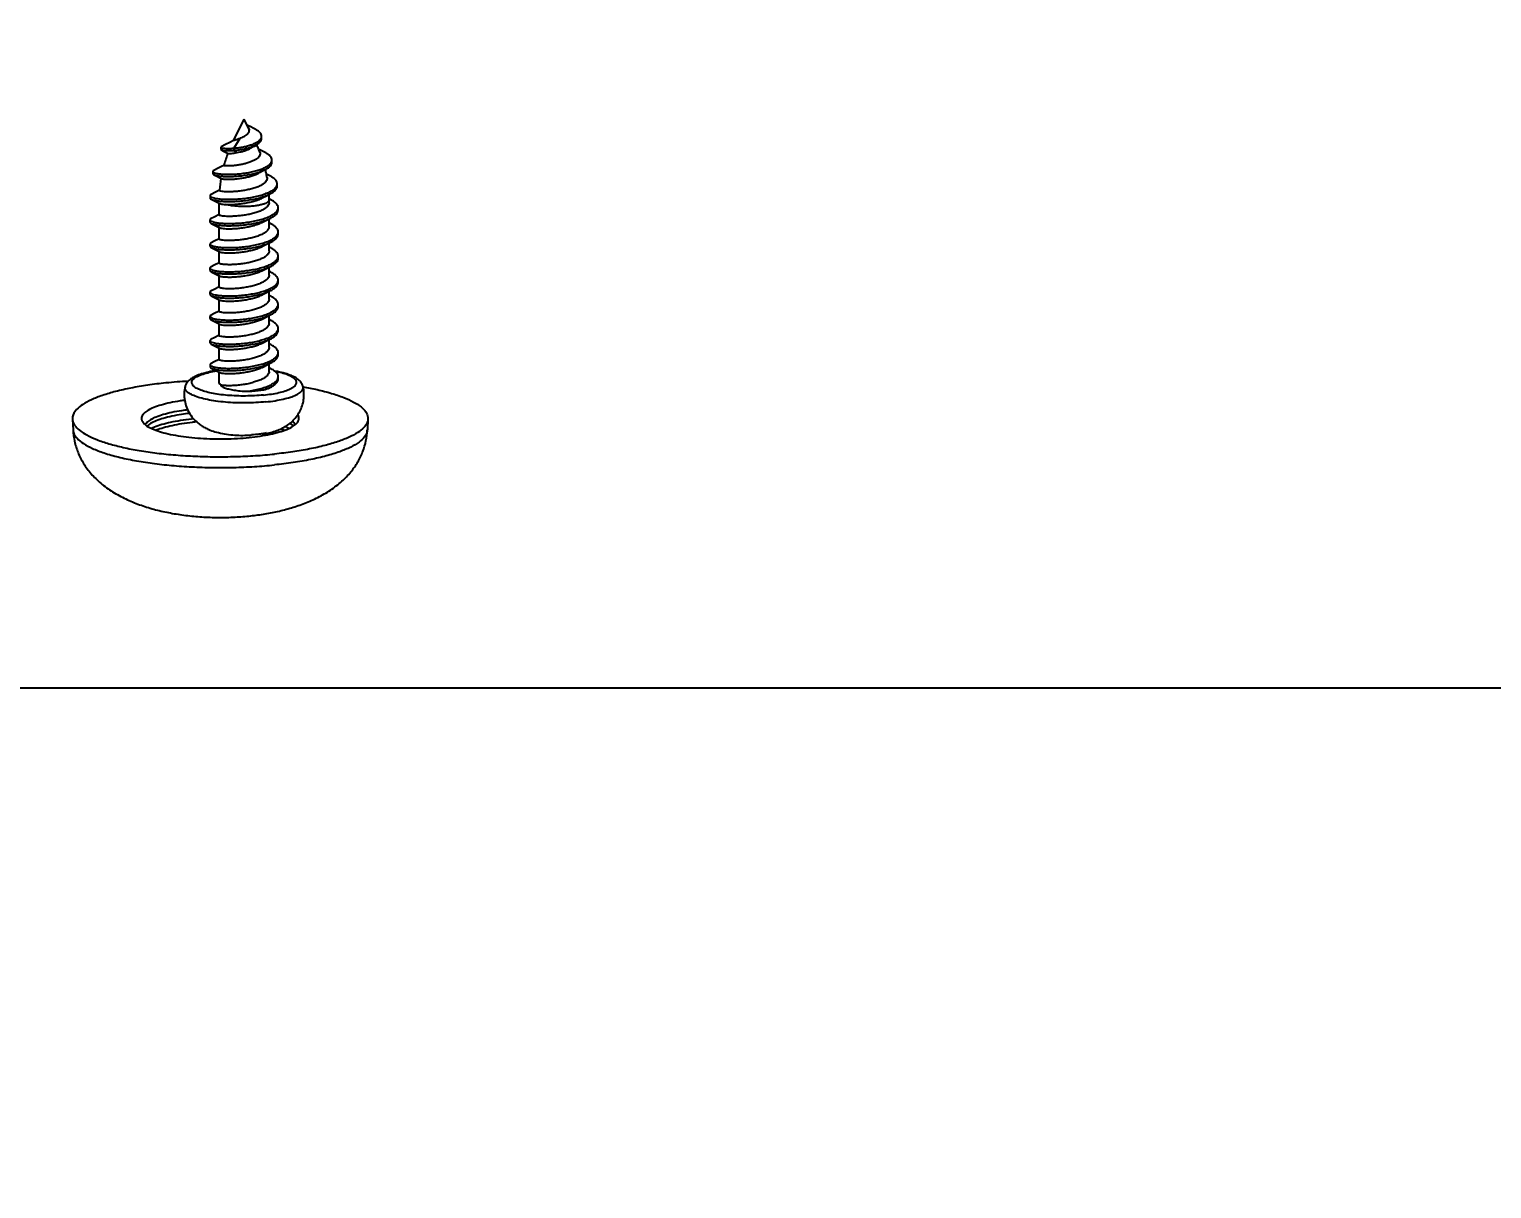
# Model space of a CAD drawing. Header units: millimetres. Extents: x -5407 to -45, y -6458 to 594.
# Drawn here: x -2045.6 to -1994.2, y -2074.1 to -2033.3 of the extents above; entities that cross this region are included whole.
import ezdxf

# ---------------------------------------------------------------- set-up
doc = ezdxf.new("R2010")
doc.units = ezdxf.units.MM
doc.layers.get('0').update_dxf_attribs({"linetype": 'CONTINUOUS'})
doc.layers.get('Defpoints').update_dxf_attribs({"linetype": 'CONTINUOUS'})
doc.layers.add('dim', color=3, linetype='CONTINUOUS', lineweight=9)
doc.styles.add('LongTou', font='romand.shx', dxfattribs={"width": 0.8, "bigfont": 'whgdtxt.shx'})
doc.dimstyles.new('YanXiu', dxfattribs={"dimtxt": 2.5, "dimasz": 2.2, "dimexe": 1, "dimexo": 0, "dimgap": 0.66, "dimtad": 0, "dimzin": 0, "dimdsep": 46, "dimtxsty": 'LongTou', "dimblk": 'CLOSEDBLANK', "dimcen": 0, "dimclrd": 256, "dimclre": 131, "dimclrt": 42, "dimadec": 0, "dimazin": 0, "dimtfac": 1, "dimtdec": 4, "dimtofl": 0, "dimtmove": 0, "dimatfit": 3, "dimldrblk": 'CLOSEDBLANK', "dimfxl": 0, "dimtolj": 1, "dimtzin": 0, "dimlwd": 0, "dimlwe": 0, "dimarcsym": 0})

# ---------------------------------------------------------------- blocks, each defined once
blk = doc.blocks.new('*U8')
at = {"color": 7}
for p, q in [((-37.984, -86.648), (-37.53, -85.716)), ((-37.323, -86.141), (-37.53, -85.716)), ((-37.716, -86.563), (-37.979, -86.995)), ((-36.986, -86.84), (-36.985, -86.839)), ((-36.757, -86.566), (-36.757, -86.47)), ((-38.537, -86.938), (-38.554, -86.956)), ((-38.554, -86.956), (-38.554, -87.052)), ((-38.554, -87.052), (-38.54, -87.068)), ((-37.979, -86.995), (-37.979, -87.091)), ((-37.979, -87.091), (-37.835, -87.191)), ((-38.899, -88.02), (-38.899, -88.117)), ((-38.42, -87.751), (-38.421, -87.754)), ((-36.889, -88.09), (-36.847, -88.067)), ((-36.594, -87.935), (-36.592, -87.933)), ((-36.591, -87.936), (-36.592, -87.934)), ((-36.392, -88.213), (-36.55, -88.133)), ((-36.304, -87.612), (-36.304, -87.515)), ((-38.857, -88.162), (-38.729, -88.228)), ((-38.729, -88.228), (-38.534, -88.33)), ((-38.548, -88.322), (-38.549, -88.327)), ((-36.07, -88.66), (-36.07, -88.564)), ((-39.028, -89.087), (-39.028, -89.184)), ((-38.973, -89.242), (-38.71, -89.376)), ((-38.71, -89.376), (-38.61, -89.427)), ((-38.63, -89.927), (-38.63, -89.417)), ((-38.613, -88.845), (-38.614, -88.855)), ((-36.356, -89.263), (-36.432, -89.225)), ((-36.43, -89.395), (-36.43, -89.279)), ((-36.03, -89.715), (-36.03, -89.618)), ((-39.03, -90.15), (-39.029, -90.247)), ((-38.974, -90.305), (-38.712, -90.439)), ((-38.712, -90.439), (-38.609, -90.492)), ((-38.629, -90.99), (-38.629, -90.481)), ((-36.429, -90.458), (-36.43, -90.108)), ((-36.356, -90.326), (-36.429, -90.288)), ((-36.029, -90.778), (-36.029, -90.681)), ((-39.029, -91.213), (-39.029, -91.309)), ((-36.429, -91.52), (-36.429, -91.171)), ((-36.355, -91.388), (-36.429, -91.351)), ((-38.974, -91.368), (-38.711, -91.501)), ((-38.711, -91.501), (-38.608, -91.554)), ((-38.629, -92.052), (-38.629, -91.544)), ((-36.029, -91.84), (-36.029, -91.743)), ((-39.029, -92.275), (-39.029, -92.372)), ((-38.974, -92.43), (-38.711, -92.564)), ((-38.711, -92.564), (-38.608, -92.617)), ((-38.629, -93.114), (-38.629, -92.606)), ((-36.429, -92.583), (-36.429, -92.233)), ((-36.355, -92.451), (-36.429, -92.413)), ((-36.029, -92.902), (-36.029, -92.806)), ((-39.029, -93.338), (-39.029, -93.434)), ((-38.973, -93.493), (-38.711, -93.626)), ((-38.711, -93.626), (-38.608, -93.679)), ((-38.629, -94.177), (-38.629, -93.669)), ((-36.429, -93.645), (-36.429, -93.296)), ((-36.355, -93.513), (-36.429, -93.475)), ((-36.029, -93.965), (-36.029, -93.868)), ((-39.029, -94.4), (-39.029, -94.497)), ((-38.973, -94.555), (-38.711, -94.689)), ((-36.429, -94.708), (-36.429, -94.358)), ((-36.355, -94.575), (-36.429, -94.538)), ((-38.711, -94.689), (-38.608, -94.742)), ((-38.629, -95.239), (-38.629, -94.731)), ((-36.029, -95.027), (-36.029, -94.931)), ((-39.029, -95.463), (-39.029, -95.559)), ((-38.973, -95.618), (-38.711, -95.751)), ((-38.711, -95.751), (-38.608, -95.804)), ((-38.629, -96.302), (-38.629, -95.794)), ((-36.429, -95.77), (-36.429, -95.42)), ((-36.355, -95.638), (-36.429, -95.6)), ((-36.428, -96.833), (-36.428, -96.483)), ((-36.029, -96.09), (-36.029, -95.993)), ((-39.028, -96.525), (-39.028, -96.622)), ((-38.973, -96.68), (-38.71, -96.814)), ((-38.71, -96.814), (-38.608, -96.867)), ((-38.628, -97.306), (-38.628, -96.856)), ((-36.355, -96.7), (-36.428, -96.663)), ((-36.028, -97.152), (-36.028, -97.056)), ((-34.934, -97.499), (-34.932, -97.499)), ((-45.078, -98.918), (-45.051, -99.4)), ((-32.079, -98.916), (-32.105, -99.398)), ((-39.074, -99.379), (-39.057, -99.387)), ((-39.057, -99.387), (-39.041, -99.393)), ((-36.63, -99.562), (-36.662, -99.565))]:
    blk.add_line(p, q, dxfattribs=at)
for points in [[(-37.019, -86.176), (-37.124, -86.12), (-37.233, -86.061), (-37.328, -86.006), (-37.408, -85.954), (-37.418, -85.947)], [(-38, -86.655), (-38.151, -86.738), (-38.345, -86.839), (-38.537, -86.938)], [(-37.23, -86.983), (-37.165, -86.942), (-37.07, -86.887), (-36.986, -86.84)], [(-38.54, -87.068), (-38.407, -87.14), (-38.264, -87.22), (-38.246, -87.23)], [(-36.604, -87.187), (-36.783, -87.096), (-36.896, -87.038)], [(-38.42, -87.751), (-38.49, -87.787), (-38.673, -87.881), (-38.854, -87.974)], [(-36.847, -88.067), (-36.717, -87.999), (-36.594, -87.935)], [(-38.613, -88.845), (-38.793, -88.937), (-38.973, -89.029)], [(-36.728, -89.183), (-36.514, -89.073), (-36.439, -89.035)], [(-38.63, -89.916), (-38.843, -90.025), (-38.974, -90.092)], [(-36.712, -90.253), (-36.48, -90.134), (-36.43, -90.108)], [(-38.629, -90.978), (-38.843, -91.087), (-38.974, -91.154)], [(-36.712, -91.315), (-36.48, -91.196), (-36.429, -91.171)], [(-38.629, -92.041), (-38.842, -92.15), (-38.974, -92.217)], [(-36.712, -92.378), (-36.48, -92.259), (-36.429, -92.233)], [(-38.629, -93.103), (-38.845, -93.214), (-38.973, -93.279)], [(-36.712, -93.44), (-36.479, -93.321), (-36.429, -93.296)], [(-38.629, -94.165), (-38.844, -94.276), (-38.973, -94.342)], [(-36.711, -94.503), (-36.479, -94.384), (-36.429, -94.358)], [(-38.629, -95.228), (-38.844, -95.339), (-38.973, -95.404)], [(-36.711, -95.565), (-36.479, -95.446), (-36.429, -95.42)], [(-38.629, -96.29), (-38.844, -96.401), (-38.973, -96.466)], [(-36.711, -96.628), (-36.479, -96.509), (-36.428, -96.483)]]:
    blk.add_lwpolyline(points, dxfattribs=at)
for centre, radius, start, end in [((-37.517, -86.246), 0.22, 12.18621, 12.87102), ((-37.512, -86.245), 0.214, 5.69124, 12.21232), ((-37.494, -86.199), 0.196, 349.62571, 0.02955), ((-37.491, -86.199), 0.193, 347.4362, 349.56939), ((-37.476, -85.959), 1.008, 299.20128, 299.37137), ((-42.007, -89.251), 5.573, 23.41404, 25.65251), ((-33.013, -89.266), 5.615, 158.74269, 164.35104), ((-42.025, -89.259), 5.592, 21.99147, 23.41469), ((-42.077, -89.276), 5.647, 11.6791, 13.72498), ((-42.086, -89.278), 5.656, 10.0747, 11.67931), ((-32.967, -89.277), 5.663, 170.33901, 175.61951), ((-42.1, -89.28), 5.671, 0.5583, 2.47794), ((-42.092, -89.28), 5.662, 0.00932, 0.55801), ((-36.306, -89.598), 0.279, 332.71193, 336.24582), ((-36.298, -93.851), 0.271, 334.17334, 336.33268), ((-36.313, -95.968), 0.289, 330.88963, 336.15778), ((-38.697, -119.675), 22.462, 93.29416, 95.80484), ((-38.715, -109.869), 11.016, 95.40199, 95.85511), ((-38.696, -109.862), 10.862, 94.81735, 95.85157), ((-37.494, -93.337), 6.265, 272.71171, 275.81152), ((-37.425, -94.054), 5.545, 275.85009, 276.82474), ((-37.351, -94.659), 4.935, 276.80614, 279.37699), ((-36.67, -98.784), 0.781, 262.87449, 270.59393), ((-37.324, -95.622), 4, 280.00241, 281.26088), ((-32.545, -99.379), 0.439, 349.14652, 357.54881)]:
    blk.add_arc(centre, radius, start, end, dxfattribs=at)
for points, start_tangent, end_tangent in [([(-37.317, -86.111), (-37.348, -86.053), (-37.389, -85.999), (-37.396, -85.992)], (-0.390864, 0.920448), (-0.652385, 0.757888)), ([(-37.323, -86.141), (-37.303, -86.197)], (0.437516, -0.89921), (0.222753, -0.974875)), ([(-37.298, -86.199), (-37.3, -86.171), (-37.317, -86.111)], (0.00022, 1), (-0.390864, 0.920448)), ([(-36.757, -86.47), (-36.762, -86.43), (-36.795, -86.355), (-36.859, -86.283), (-36.948, -86.217), (-37.019, -86.176)], (-0.000618, 1), (-0.885915, 0.463847)), ([(-38, -86.655), (-37.995, -86.653), (-37.984, -86.648)], (0.89096, 0.454082), (0.93344, 0.358732)), ([(-37.984, -86.648), (-37.965, -86.641), (-37.919, -86.627), (-37.859, -86.61), (-37.79, -86.589), (-37.716, -86.563)], (0.93344, 0.358732), (0.93853, 0.345197)), ([(-37.979, -86.995), (-37.795, -86.975), (-37.607, -86.945), (-37.422, -86.904), (-37.248, -86.854), (-37.094, -86.796), (-36.963, -86.73), (-36.863, -86.659), (-36.795, -86.584)], (0.996588, 0.082542), (0.554888, 0.831925)), ([(-37.979, -87.091), (-37.795, -87.071), (-37.607, -87.041), (-37.422, -87.001), (-37.248, -86.951), (-37.094, -86.892), (-36.986, -86.84)], (0.996588, 0.082542), (0.873665, 0.486528)), ([(-37.716, -86.563), (-37.615, -86.522), (-37.519, -86.474), (-37.435, -86.419), (-37.369, -86.36), (-37.324, -86.298), (-37.302, -86.241)], (0.93853, 0.345197), (0.217437, 0.976074)), ([(-37.017, -86.872), (-36.997, -86.85)], (0.77112, 0.63669), (0.48808, 0.872799)), ([(-36.982, -86.837), (-36.963, -86.827), (-36.863, -86.756), (-36.795, -86.681), (-36.761, -86.604), (-36.757, -86.566)], (0.871458, 0.49047), (-0.000618, 1)), ([(-36.795, -86.584), (-36.779, -86.557)], (0.554888, 0.831925), (0.452581, 0.891723)), ([(-36.779, -86.557), (-36.761, -86.507), (-36.757, -86.47)], (0.452581, 0.891723), (-0.000618, 1)), ([(-38.554, -86.956), (-38.536, -86.974), (-38.481, -86.989), (-38.393, -87), (-38.277, -87.006), (-38.137, -87.004), (-37.979, -86.995)], (0.022403, -0.999749), (0.996588, 0.082542)), ([(-38.54, -87.068), (-38.536, -87.07), (-38.481, -87.086), (-38.393, -87.097), (-38.277, -87.102), (-38.137, -87.101), (-37.979, -87.091)], (0.857152, -0.515063), (0.996588, 0.082542)), ([(-38.246, -87.231), (-38.225, -87.232), (-38.17, -87.232), (-38.082, -87.225), (-37.967, -87.212), (-37.835, -87.191)], (0.874021, -0.485889), (0.983018, 0.183509)), ([(-37.835, -87.191), (-37.705, -87.163), (-37.57, -87.127), (-37.439, -87.083), (-37.321, -87.033)], (0.983018, 0.183509), (0.898897, 0.43816)), ([(-37.321, -87.033), (-37.26, -87), (-37.23, -86.983)], (0.898897, 0.43816), (0.846789, 0.531929)), ([(-36.84, -87.165), (-36.837, -87.172), (-36.825, -87.25), (-36.847, -87.327), (-36.902, -87.402), (-36.989, -87.475), (-37.105, -87.542), (-37.243, -87.602)], (0.372138, -0.928177), (-0.935078, -0.354441)), ([(-37.126, -86.922), (-37.073, -86.903), (-37.017, -86.872)], (0.95868, 0.284488), (0.77112, 0.63669)), ([(-36.304, -87.515), (-36.307, -87.484), (-36.344, -87.392), (-36.423, -87.304), (-36.542, -87.222), (-36.604, -87.187)], (0.004755, 0.999989), (-0.891842, 0.452346)), ([(-38.854, -87.974), (-38.859, -87.976), (-38.897, -88.011), (-38.897, -88.02)], (-0.900022, -0.435843), (0.132053, -0.991243)), ([(-38.897, -88.02), (-38.886, -88.046), (-38.825, -88.079), (-38.719, -88.107), (-38.57, -88.129), (-38.385, -88.142), (-38.172, -88.145), (-37.938, -88.137), (-37.692, -88.117), (-37.444, -88.084), (-37.202, -88.039), (-36.975, -87.983), (-36.772, -87.916), (-36.614, -87.848)], (0.132053, -0.991243), (0.89535, 0.445363)), ([(-38.897, -88.117), (-38.886, -88.142), (-38.858, -88.164)], (0.132053, -0.991243), (0.903027, -0.429584)), ([(-38.858, -88.164), (-38.825, -88.175), (-38.719, -88.204), (-38.57, -88.226), (-38.385, -88.239), (-38.172, -88.242), (-37.938, -88.234), (-37.692, -88.213), (-37.444, -88.181), (-37.202, -88.136), (-36.975, -88.08), (-36.772, -88.013), (-36.599, -87.937), (-36.594, -87.935)], (0.903027, -0.429584), (0.888009, 0.459826)), ([(-37.243, -87.602), (-37.402, -87.655), (-37.575, -87.699), (-37.75, -87.733), (-37.916, -87.757), (-38.068, -87.771), (-38.203, -87.777), (-38.308, -87.776), (-38.38, -87.77), (-38.417, -87.76), (-38.417, -87.755)], (-0.935078, -0.354441), (0.141358, 0.989959)), ([(-37.181, -88.209), (-37.013, -88.148), (-36.889, -88.09)], (0.953669, 0.300856), (0.880646, 0.473774)), ([(-36.614, -87.848), (-36.599, -87.84), (-36.462, -87.757), (-36.366, -87.668), (-36.323, -87.601)], (0.89535, 0.445363), (0.407861, 0.913044)), ([(-36.592, -87.933), (-36.462, -87.854), (-36.366, -87.765), (-36.314, -87.673), (-36.304, -87.612)], (0.887141, 0.461499), (0.004755, 0.999989)), ([(-36.323, -87.601), (-36.314, -87.577), (-36.304, -87.515)], (0.407861, 0.913044), (0.004755, 0.999989)), ([(-37.144, -88.769), (-37.344, -88.82), (-37.557, -88.861), (-37.771, -88.891), (-37.973, -88.909), (-38.158, -88.916), (-38.319, -88.915), (-38.451, -88.906), (-38.546, -88.891), (-38.6, -88.872), (-38.613, -88.854)], (-0.96039, -0.278659), (-0.215802, 0.976437)), ([(-38.536, -88.332), (-38.505, -88.34), (-38.424, -88.354), (-38.303, -88.362), (-38.149, -88.363), (-37.972, -88.354), (-37.778, -88.334), (-37.573, -88.303), (-37.372, -88.262), (-37.181, -88.209)], (0.873465, -0.486887), (0.953669, 0.300856)), ([(-36.517, -88.288), (-36.521, -88.373), (-36.568, -88.464), (-36.658, -88.55), (-36.788, -88.632), (-36.954, -88.706), (-37.144, -88.769)], (0.16733, -0.985901), (-0.96039, -0.278659)), ([(-36.442, -88.939), (-36.283, -88.852), (-36.161, -88.754), (-36.09, -88.652)], (0.907833, 0.419332), (0.394089, 0.919072)), ([(-36.07, -88.564), (-36.071, -88.548), (-36.105, -88.445), (-36.191, -88.345), (-36.325, -88.25), (-36.392, -88.213)], (0.006382, 0.99998), (-0.892368, 0.451309)), ([(-36.39, -89.01), (-36.282, -88.948), (-36.161, -88.851), (-36.09, -88.749), (-36.07, -88.66)], (0.891446, 0.453127), (0.006382, 0.99998)), ([(-36.09, -88.652), (-36.07, -88.564)], (0.394089, 0.919072), (0.006382, 0.99998)), ([(-38.973, -89.029), (-39.023, -89.069), (-39.025, -89.087)], (-0.911933, -0.410338), (0.045083, -0.998983)), ([(-39.025, -89.087), (-39.019, -89.111), (-38.961, -89.151), (-38.851, -89.187), (-38.693, -89.216), (-38.494, -89.236), (-38.259, -89.245), (-37.999, -89.242), (-37.723, -89.226), (-37.44, -89.195), (-37.162, -89.151), (-36.898, -89.093), (-36.658, -89.023), (-36.45, -88.942), (-36.442, -88.939)], (0.045083, -0.998983), (0.907833, 0.419332)), ([(-39.025, -89.184), (-39.019, -89.207), (-38.973, -89.243)], (0.045083, -0.998983), (0.922188, -0.386742)), ([(-38.973, -89.243), (-38.961, -89.247), (-38.851, -89.283), (-38.693, -89.312), (-38.494, -89.332), (-38.259, -89.342), (-37.999, -89.339), (-37.723, -89.322), (-37.44, -89.292), (-37.162, -89.248), (-36.898, -89.19), (-36.658, -89.12), (-36.45, -89.039), (-36.39, -89.01)], (0.922188, -0.386742), (0.891446, 0.453127)), ([(-36.43, -89.395), (-36.437, -89.447), (-36.484, -89.537), (-36.573, -89.623), (-36.7, -89.704), (-36.861, -89.777), (-37.049, -89.841), (-37.257, -89.895), (-37.475, -89.937), (-37.695, -89.968), (-37.909, -89.988), (-38.108, -89.997), (-38.283, -89.997), (-38.428, -89.987), (-38.537, -89.972), (-38.605, -89.951), (-38.629, -89.928), (-38.629, -89.927)], (-0.002117, -0.999998), (0.121629, 0.992576)), ([(-38.61, -89.428), (-38.606, -89.429), (-38.549, -89.447), (-38.461, -89.461), (-38.344, -89.471)], (0.903324, -0.428959), (0.998739, -0.050205)), ([(-38.344, -89.471), (-38.175, -89.474), (-37.979, -89.467), (-37.764, -89.45), (-37.539, -89.42), (-37.313, -89.378), (-37.098, -89.325), (-36.901, -89.26), (-36.732, -89.186), (-36.728, -89.183)], (0.998739, -0.050205), (0.88721, 0.461365)), ([(-36.43, -89.279), (-36.44, -89.317), (-36.493, -89.374), (-36.59, -89.427), (-36.728, -89.474), (-36.899, -89.512), (-37.097, -89.541), (-37.313, -89.558), (-37.539, -89.564), (-37.764, -89.557), (-37.979, -89.539), (-38.175, -89.51), (-38.344, -89.471)], (-0.024982, -0.999688), (-0.961698, 0.27411)), ([(-36.03, -89.618), (-36.056, -89.513), (-36.137, -89.41), (-36.269, -89.311), (-36.356, -89.263)], (-0.000812, 1), (-0.892113, 0.451811)), ([(-39.027, -90.15), (-39.025, -90.167), (-38.976, -90.208), (-38.874, -90.245), (-38.722, -90.275), (-38.528, -90.298), (-38.296, -90.309), (-38.037, -90.308), (-37.759, -90.294), (-37.473, -90.266), (-37.189, -90.224), (-36.917, -90.168), (-36.668, -90.099), (-36.45, -90.018), (-36.429, -90.009)], (-0.058902, -0.998264), (0.913604, 0.406604)), ([(-38.974, -90.305), (-38.874, -90.341), (-38.722, -90.372), (-38.528, -90.394), (-38.296, -90.406), (-38.037, -90.405), (-37.759, -90.391), (-37.473, -90.363), (-37.189, -90.32), (-36.917, -90.264), (-36.668, -90.195), (-36.45, -90.115), (-36.356, -90.071)], (0.908935, -0.416939), (0.891941, 0.452152)), ([(-36.429, -90.009), (-36.272, -89.928), (-36.139, -89.829), (-36.058, -89.726)], (0.913604, 0.406604), (0.458284, 0.888806)), ([(-36.356, -90.071), (-36.272, -90.024), (-36.139, -89.926), (-36.058, -89.822), (-36.03, -89.715)], (0.891941, 0.452152), (-0.000812, 1)), ([(-36.05, -89.71), (-36.03, -89.618)], (0.402608, 0.915372), (-0.000812, 1)), ([(-38.974, -90.091), (-39.02, -90.125), (-39.027, -90.15)], (-0.922319, -0.386428), (-0.058902, -0.998264)), ([(-39.027, -90.247), (-39.025, -90.264), (-38.976, -90.304), (-38.974, -90.305)], (-0.058902, -0.998264), (0.908935, -0.416939)), ([(-38.609, -90.492), (-38.554, -90.511), (-38.455, -90.527), (-38.321, -90.538), (-38.157, -90.541), (-37.97, -90.535), (-37.765, -90.519), (-37.548, -90.492), (-37.331, -90.453), (-37.125, -90.405)], (0.835065, -0.550151), (0.965942, 0.258758)), ([(-37.125, -90.405), (-36.921, -90.342), (-36.741, -90.267), (-36.712, -90.253)], (0.965942, 0.258758), (0.888417, 0.459037)), ([(-36.43, -90.458), (-36.442, -90.526), (-36.5, -90.62), (-36.601, -90.707), (-36.744, -90.788), (-36.922, -90.862), (-37.125, -90.925)], (-0.006888, -0.999976), (-0.965942, -0.258758)), ([(-36.03, -90.681), (-36.048, -90.594), (-36.119, -90.49), (-36.242, -90.391), (-36.356, -90.326)], (-0.007604, 0.999971), (-0.892331, 0.451381)), ([(-36.049, -90.771), (-36.03, -90.701), (-36.03, -90.681)], (0.400921, 0.916113), (-0.007604, 0.999971)), ([(-39.028, -91.213), (-39.028, -91.222), (-38.988, -91.263), (-38.895, -91.301), (-38.752, -91.333), (-38.565, -91.357), (-38.339, -91.37), (-38.084, -91.372), (-37.809, -91.36), (-37.523, -91.335), (-37.238, -91.295), (-36.964, -91.241), (-36.71, -91.174), (-36.486, -91.095), (-36.428, -91.071)], (-0.117493, -0.993074), (0.91342, 0.407019)), ([(-38.975, -91.152), (-39.013, -91.18), (-39.028, -91.213)], (-0.910441, -0.413639), (-0.117493, -0.993074)), ([(-39.028, -91.309), (-39.028, -91.319), (-38.988, -91.36), (-38.974, -91.368)], (-0.117493, -0.993074), (0.888692, -0.458505)), ([(-38.974, -91.368), (-38.895, -91.398), (-38.752, -91.43), (-38.565, -91.453), (-38.339, -91.467), (-38.084, -91.468), (-37.809, -91.457), (-37.523, -91.431), (-37.238, -91.391), (-36.964, -91.338), (-36.71, -91.271), (-36.486, -91.192), (-36.355, -91.133)], (0.888692, -0.458505), (0.891767, 0.452495)), ([(-37.125, -90.925), (-37.331, -90.973), (-37.545, -91.011), (-37.761, -91.038), (-37.966, -91.054), (-38.154, -91.06), (-38.318, -91.058), (-38.452, -91.047), (-38.551, -91.031), (-38.611, -91.01), (-38.629, -90.99)], (-0.965942, -0.258758), (-0.135189, 0.99082)), ([(-37.125, -91.468), (-36.922, -91.405), (-36.744, -91.331), (-36.712, -91.315)], (0.965942, 0.258758), (0.888405, 0.459061)), ([(-36.428, -91.071), (-36.3, -91.007), (-36.159, -90.91), (-36.068, -90.807), (-36.049, -90.771)], (0.91342, 0.407019), (0.400921, 0.916113)), ([(-36.355, -91.133), (-36.3, -91.103), (-36.159, -91.006), (-36.068, -90.903), (-36.03, -90.797), (-36.03, -90.778)], (0.891767, 0.452495), (-0.007604, 0.999971)), ([(-37.125, -91.987), (-37.331, -92.036), (-37.544, -92.073), (-37.757, -92.1), (-37.962, -92.117), (-38.15, -92.123), (-38.316, -92.12), (-38.45, -92.11), (-38.549, -92.094), (-38.61, -92.074), (-38.629, -92.052)], (-0.965942, -0.258758), (-0.097915, 0.995195)), ([(-38.609, -91.555), (-38.551, -91.574), (-38.452, -91.59), (-38.318, -91.6), (-38.154, -91.603), (-37.966, -91.597), (-37.761, -91.581), (-37.545, -91.554), (-37.331, -91.516), (-37.125, -91.468)], (0.839807, -0.542885), (0.965942, 0.258758)), ([(-36.429, -91.52), (-36.443, -91.591), (-36.502, -91.684), (-36.604, -91.771), (-36.745, -91.852), (-36.922, -91.925), (-37.125, -91.987)], (-0.006749, -0.999977), (-0.965942, -0.258758)), ([(-36.428, -92.133), (-36.329, -92.085), (-36.18, -91.99), (-36.08, -91.888), (-36.048, -91.832)], (0.913199, 0.407515), (0.395657, 0.918398)), ([(-36.03, -91.743), (-36.04, -91.675), (-36.102, -91.571), (-36.217, -91.47), (-36.355, -91.388)], (-0.005623, 0.999984), (-0.892388, 0.451269)), ([(-36.355, -92.196), (-36.329, -92.182), (-36.18, -92.086), (-36.08, -91.984), (-36.033, -91.879), (-36.03, -91.84)], (0.891795, 0.452439), (-0.005623, 0.999984)), ([(-36.048, -91.832), (-36.033, -91.782), (-36.03, -91.743)], (0.395657, 0.918398), (-0.005623, 0.999984)), ([(-39.029, -92.275), (-39.029, -92.277), (-38.999, -92.319), (-38.915, -92.357), (-38.781, -92.391), (-38.6, -92.416), (-38.381, -92.431), (-38.131, -92.435), (-37.858, -92.426), (-37.574, -92.403), (-37.288, -92.365), (-37.01, -92.314), (-36.752, -92.249), (-36.522, -92.173), (-36.428, -92.133)], (-0.046771, -0.998906), (0.913199, 0.407515)), ([(-38.974, -92.215), (-39.004, -92.236), (-39.029, -92.275)], (-0.888888, -0.458125), (-0.046771, -0.998906)), ([(-39.029, -92.372), (-39.029, -92.374), (-38.999, -92.415), (-38.974, -92.431)], (-0.046771, -0.998906), (0.882386, -0.470526)), ([(-38.974, -92.431), (-38.915, -92.454), (-38.781, -92.487), (-38.6, -92.512), (-38.381, -92.528), (-38.13, -92.532), (-37.858, -92.522), (-37.574, -92.499), (-37.288, -92.462), (-37.01, -92.411), (-36.752, -92.346), (-36.522, -92.269), (-36.355, -92.196)], (0.882386, -0.470526), (0.891795, 0.452439)), ([(-38.608, -92.617), (-38.549, -92.637), (-38.45, -92.653), (-38.316, -92.663), (-38.15, -92.666), (-37.962, -92.659), (-37.757, -92.643), (-37.544, -92.616), (-37.331, -92.578), (-37.125, -92.53)], (0.846527, -0.532345), (0.965942, 0.258758)), ([(-37.125, -92.53), (-36.922, -92.468), (-36.745, -92.394), (-36.712, -92.378)], (0.965942, 0.258758), (0.888386, 0.459098)), ([(-36.429, -92.583), (-36.429, -92.593), (-36.455, -92.682), (-36.522, -92.768), (-36.627, -92.849), (-36.766, -92.924), (-36.934, -92.992), (-37.125, -93.05)], (0.004627, -0.999989), (-0.965942, -0.258758)), ([(-36.029, -92.806), (-36.035, -92.757), (-36.088, -92.651), (-36.193, -92.55), (-36.347, -92.455), (-36.355, -92.451)], (0.001424, 0.999999), (-0.892093, 0.451852)), ([(-38.974, -93.279), (-38.991, -93.289), (-39.028, -93.331), (-39.028, -93.338)], (-0.88347, -0.468488), (0.111126, -0.993806)), ([(-38.807, -93.448), (-38.635, -93.475), (-38.422, -93.492), (-38.176, -93.498), (-37.907, -93.491), (-37.624, -93.47), (-37.337, -93.435), (-37.058, -93.386), (-36.795, -93.324), (-36.56, -93.249), (-36.36, -93.164), (-36.202, -93.069), (-36.093, -92.968), (-36.047, -92.892)], (0.979384, -0.202007), (0.386057, 0.922475)), ([(-38.807, -93.544), (-38.635, -93.571), (-38.422, -93.588), (-38.176, -93.594), (-37.907, -93.587), (-37.624, -93.567), (-37.337, -93.532), (-37.058, -93.483), (-36.795, -93.421), (-36.56, -93.346), (-36.36, -93.26), (-36.355, -93.258)], (0.979384, -0.202007), (0.892114, 0.45181)), ([(-38.467, -93.17), (-38.559, -93.154), (-38.614, -93.134), (-38.628, -93.114)], (-0.991921, 0.126856), (-0.208512, 0.97802)), ([(-37.125, -93.05), (-37.335, -93.099), (-37.554, -93.137), (-37.77, -93.164), (-37.976, -93.18), (-38.167, -93.185), (-38.334, -93.182), (-38.467, -93.17)], (-0.965942, -0.258758), (-0.991921, 0.126856)), ([(-36.355, -93.258), (-36.202, -93.166), (-36.093, -93.065), (-36.037, -92.96), (-36.029, -92.902)], (0.892114, 0.45181), (0.001424, 0.999999)), ([(-36.047, -92.892), (-36.037, -92.863), (-36.029, -92.806)], (0.386057, 0.922475), (0.001424, 0.999999)), ([(-39.029, -93.434), (-39.008, -93.471), (-38.974, -93.494)], (0.089162, -0.996017), (0.896911, -0.44221)), ([(-39.028, -93.338), (-39.009, -93.373), (-38.934, -93.413), (-38.807, -93.448)], (0.111126, -0.993806), (0.979384, -0.202007)), ([(-38.974, -93.494), (-38.933, -93.51), (-38.807, -93.544)], (0.896911, -0.44221), (0.979384, -0.202007)), ([(-38.609, -93.68), (-38.558, -93.697), (-38.466, -93.713)], (0.826476, -0.562972), (0.991921, -0.126856)), ([(-38.466, -93.713), (-38.334, -93.725), (-38.167, -93.728), (-37.976, -93.723), (-37.77, -93.707), (-37.554, -93.68), (-37.335, -93.642), (-37.124, -93.593)], (0.991921, -0.126856), (0.965942, 0.258758)), ([(-37.124, -93.593), (-36.934, -93.534), (-36.766, -93.467), (-36.712, -93.44)], (0.965942, 0.258758), (0.888248, 0.459365)), ([(-36.429, -93.645), (-36.429, -93.654), (-36.455, -93.743), (-36.521, -93.829), (-36.626, -93.911), (-36.766, -93.986), (-36.934, -94.054), (-37.124, -94.112)], (0.004261, -0.999991), (-0.965942, -0.258758)), ([(-36.029, -93.868), (-36.029, -93.862), (-36.06, -93.755), (-36.147, -93.65), (-36.284, -93.551), (-36.355, -93.513)], (0.00347, 0.999994), (-0.891978, 0.452079)), ([(-36.049, -93.96), (-36.029, -93.868)], (0.401375, 0.915914), (0.00347, 0.999994)), ([(-39.027, -94.4), (-39.027, -94.412), (-38.983, -94.453), (-38.885, -94.491), (-38.737, -94.523), (-38.543, -94.546), (-38.311, -94.559), (-38.051, -94.559), (-37.769, -94.545), (-37.48, -94.517), (-37.193, -94.475), (-36.917, -94.418), (-36.666, -94.348), (-36.445, -94.266), (-36.428, -94.259)], (-0.113423, -0.993547), (0.913623, 0.406561)), ([(-39.028, -94.497), (-39.009, -94.532), (-38.974, -94.557)], (0.107575, -0.994197), (0.902237, -0.43124)), ([(-38.974, -94.34), (-39.014, -94.37), (-39.027, -94.4)], (-0.914912, -0.403654), (-0.113423, -0.993547)), ([(-38.974, -94.557), (-38.937, -94.571), (-38.814, -94.605), (-38.644, -94.633), (-38.433, -94.65), (-38.19, -94.657), (-37.923, -94.651), (-37.642, -94.631), (-37.356, -94.597), (-37.077, -94.549), (-36.814, -94.488), (-36.577, -94.415), (-36.375, -94.33), (-36.355, -94.32)], (0.902237, -0.43124), (0.892231, 0.45158)), ([(-37.124, -94.112), (-37.344, -94.163), (-37.574, -94.203), (-37.799, -94.229), (-38.011, -94.244), (-38.206, -94.248), (-38.373, -94.242), (-38.501, -94.228), (-38.586, -94.208), (-38.626, -94.185), (-38.626, -94.178)], (-0.965942, -0.258758), (0.200708, 0.979651)), ([(-37.124, -94.655), (-36.934, -94.597), (-36.766, -94.529), (-36.711, -94.503)], (0.965942, 0.258758), (0.888252, 0.459356)), ([(-36.428, -94.259), (-36.265, -94.174), (-36.134, -94.075), (-36.054, -93.97)], (0.913623, 0.406561), (0.435604, 0.900138)), ([(-36.355, -94.32), (-36.214, -94.237), (-36.101, -94.137), (-36.04, -94.032), (-36.029, -93.965)], (0.892231, 0.45158), (0.005097, 0.999987)), ([(-36.029, -94.931), (-36.036, -94.878), (-36.091, -94.771), (-36.201, -94.669), (-36.355, -94.575)], (0.000158, 1), (-0.892229, 0.451583)), ([(-37.124, -95.175), (-37.345, -95.226), (-37.577, -95.266), (-37.804, -95.292), (-38.016, -95.307), (-38.211, -95.31), (-38.378, -95.304), (-38.506, -95.29), (-38.589, -95.27), (-38.627, -95.246), (-38.626, -95.24)], (-0.965942, -0.258758), (0.229938, 0.973205)), ([(-38.609, -94.744), (-38.586, -94.751), (-38.501, -94.771), (-38.373, -94.785), (-38.206, -94.791), (-38.011, -94.787), (-37.799, -94.772), (-37.574, -94.745), (-37.344, -94.706), (-37.124, -94.655)], (0.923046, -0.384689), (0.965942, 0.258758)), ([(-36.429, -94.708), (-36.429, -94.716), (-36.454, -94.804), (-36.519, -94.89), (-36.624, -94.972), (-36.765, -95.049), (-36.933, -95.116), (-37.124, -95.175)], (0.003687, -0.999993), (-0.965942, -0.258758)), ([(-36.427, -95.321), (-36.362, -95.29), (-36.202, -95.194), (-36.092, -95.092), (-36.047, -95.017)], (0.913077, 0.407788), (0.387135, 0.922023)), ([(-36.355, -95.383), (-36.22, -95.304), (-36.105, -95.204), (-36.041, -95.099), (-36.029, -95.027)], (0.892252, 0.451538), (0.006298, 0.99998)), ([(-36.047, -95.017), (-36.036, -94.985), (-36.029, -94.931)], (0.387135, 0.922023), (0.000158, 1)), ([(-39.028, -95.559), (-39.011, -95.592), (-38.974, -95.619)], (0.11609, -0.993239), (0.907798, -0.419408)), ([(-39.027, -95.462), (-39.015, -95.492), (-38.947, -95.533), (-38.826, -95.569), (-38.658, -95.597), (-38.446, -95.615), (-38.201, -95.623), (-37.931, -95.617), (-37.644, -95.597), (-37.355, -95.563), (-37.071, -95.514), (-36.804, -95.451), (-36.566, -95.377), (-36.427, -95.321)], (0.109946, -0.993938), (0.913077, 0.407788)), ([(-38.973, -95.404), (-38.982, -95.409), (-39.026, -95.45), (-39.027, -95.462)], (-0.896154, -0.443743), (0.109946, -0.993938)), ([(-38.974, -95.619), (-38.941, -95.632), (-38.82, -95.667), (-38.652, -95.694), (-38.443, -95.712), (-38.201, -95.719), (-37.935, -95.714), (-37.654, -95.695), (-37.369, -95.661), (-37.089, -95.614), (-36.825, -95.554), (-36.587, -95.481), (-36.383, -95.397), (-36.355, -95.383)], (0.907798, -0.419408), (0.892252, 0.451538)), ([(-38.608, -95.806), (-38.589, -95.813), (-38.506, -95.832), (-38.378, -95.847), (-38.211, -95.853), (-38.016, -95.849), (-37.804, -95.835), (-37.576, -95.808), (-37.345, -95.769), (-37.124, -95.718)], (0.922817, -0.385239), (0.965942, 0.258758)), ([(-37.124, -95.718), (-36.933, -95.659), (-36.765, -95.591), (-36.711, -95.565)], (0.965942, 0.258758), (0.888265, 0.459332)), ([(-36.429, -95.77), (-36.429, -95.776), (-36.453, -95.865), (-36.517, -95.951), (-36.621, -96.033), (-36.762, -96.11), (-36.933, -96.179), (-37.124, -96.237)], (0.003052, -0.999995), (-0.965942, -0.258758)), ([(-36.029, -95.993), (-36.053, -95.894), (-36.132, -95.788), (-36.264, -95.689), (-36.355, -95.638)], (-0.004229, 0.999991), (-0.89214, 0.451759)), ([(-39.028, -96.525), (-39.028, -96.531), (-38.992, -96.573), (-38.901, -96.612), (-38.759, -96.644), (-38.571, -96.669), (-38.343, -96.683), (-38.086, -96.684), (-37.807, -96.673), (-37.517, -96.646), (-37.23, -96.606), (-36.952, -96.551), (-36.696, -96.483), (-36.472, -96.403), (-36.428, -96.383)], (-0.107193, -0.994238), (0.913512, 0.406812)), ([(-38.974, -96.465), (-39.008, -96.489), (-39.028, -96.525)], (-0.898149, -0.439691), (-0.107193, -0.994238)), ([(-38.974, -96.682), (-38.945, -96.693), (-38.826, -96.728), (-38.66, -96.755), (-38.453, -96.774), (-38.212, -96.782), (-37.947, -96.777), (-37.666, -96.758), (-37.381, -96.726), (-37.101, -96.679), (-36.836, -96.619), (-36.596, -96.547), (-36.391, -96.463), (-36.355, -96.445)], (0.912877, -0.408235), (0.892252, 0.451538)), ([(-37.124, -96.237), (-37.346, -96.289), (-37.58, -96.329), (-37.81, -96.355), (-38.024, -96.37), (-38.217, -96.373), (-38.383, -96.366), (-38.509, -96.351), (-38.591, -96.332), (-38.627, -96.308), (-38.626, -96.302)], (-0.965942, -0.258758), (0.236562, 0.971616)), ([(-36.428, -96.383), (-36.286, -96.312), (-36.148, -96.213), (-36.061, -96.109)], (0.913512, 0.406812), (0.485962, 0.87398)), ([(-36.355, -96.445), (-36.226, -96.37), (-36.109, -96.271), (-36.043, -96.167), (-36.029, -96.09)], (0.892252, 0.451538), (0.0071, 0.999975)), ([(-36.049, -96.085), (-36.029, -96.001), (-36.029, -95.993)], (0.4036, 0.914936), (-0.004229, 0.999991)), ([(-38.762, -96.788), (-38.765, -96.788), (-39.098, -96.851), (-39.401, -96.931), (-39.652, -97.025), (-39.837, -97.125), (-39.974, -97.235), (-40.071, -97.36), (-40.124, -97.496)], (-0.988116, -0.153711), (-0.219609, -0.975588)), ([(-36.68, -97.862), (-37.065, -97.891), (-37.465, -97.903), (-37.866, -97.897), (-38.257, -97.873), (-38.626, -97.832), (-38.962, -97.775), (-39.254, -97.703), (-39.494, -97.619), (-39.674, -97.526), (-39.788, -97.427), (-39.834, -97.323), (-39.81, -97.219), (-39.717, -97.118), (-39.557, -97.022), (-39.336, -96.935), (-39.059, -96.86), (-38.741, -96.798)], (-0.994782, -0.102027), (0.987435, 0.158024)), ([(-39.027, -96.621), (-39.013, -96.653), (-38.974, -96.682)], (0.115625, -0.993293), (0.912877, -0.408235)), ([(-38.608, -96.868), (-38.591, -96.874), (-38.509, -96.894), (-38.383, -96.909), (-38.217, -96.915), (-38.024, -96.912), (-37.81, -96.898), (-37.58, -96.871), (-37.346, -96.832), (-37.124, -96.78)], (0.921657, -0.388006), (0.965942, 0.258758)), ([(-37.392, -97.693), (-37.108, -97.646), (-36.837, -97.585), (-36.595, -97.512), (-36.386, -97.427), (-36.22, -97.332), (-36.104, -97.231), (-36.046, -97.141)], (0.990747, 0.135719), (0.379089, 0.92536)), ([(-37.124, -96.78), (-36.933, -96.722), (-36.762, -96.653), (-36.711, -96.628)], (0.965942, 0.258758), (0.888286, 0.45929)), ([(-36.429, -96.833), (-36.44, -96.899), (-36.497, -96.992), (-36.6, -97.081), (-36.743, -97.163), (-36.92, -97.237), (-37.124, -97.3)], (-0.006392, -0.99998), (-0.965942, -0.258758)), ([(-36.68, -97.862), (-36.32, -97.815), (-35.997, -97.753), (-35.721, -97.677), (-35.5, -97.59), (-35.34, -97.495), (-35.246, -97.393), (-35.222, -97.29), (-35.268, -97.186), (-35.383, -97.086), (-35.563, -96.993), (-35.803, -96.91), (-36.095, -96.838), (-36.163, -96.825)], (0.994782, 0.102027), (-0.982401, 0.186785)), ([(-36.181, -96.809), (-36.183, -96.807), (-36.335, -96.711), (-36.355, -96.7)], (-0.786878, 0.617109), (-0.891972, 0.452092)), ([(-36.354, -97.508), (-36.232, -97.437), (-36.113, -97.338), (-36.044, -97.234), (-36.029, -97.152)], (0.892239, 0.451563), (0.007429, 0.999972)), ([(-36.029, -97.056), (-36.032, -97.017), (-36.08, -96.91), (-36.181, -96.809)], (0.005508, 0.999985), (-0.786878, 0.617109)), ([(-34.933, -97.495), (-34.99, -97.352), (-35.095, -97.223), (-35.244, -97.109), (-35.447, -97.006), (-35.725, -96.91), (-36.052, -96.83), (-36.18, -96.806)], (-0.219925, 0.975517), (-0.984897, 0.17314)), ([(-36.046, -97.141), (-36.04, -97.125), (-36.029, -97.056)], (0.379089, 0.92536), (0.005508, 0.999985)), ([(-40.969, -97.328), (-41.77, -97.427), (-42.511, -97.554), (-43.179, -97.705), (-43.761, -97.878), (-44.247, -98.071), (-44.627, -98.278), (-44.895, -98.497), (-45.045, -98.724), (-45.077, -98.918)], (-0.994782, -0.102027), (0.045466, -0.998966)), ([(-40.124, -97.496), (-40.162, -97.792), (-40.142, -98.093), (-40.063, -98.393), (-39.922, -98.68), (-39.726, -98.936), (-39.494, -99.143), (-39.334, -99.249)], (-0.219609, -0.975588), (0.859801, -0.510629)), ([(-36.572, -98.161), (-37.006, -98.194), (-37.457, -98.208), (-37.909, -98.201), (-38.35, -98.173), (-38.766, -98.127), (-39.144, -98.062), (-39.473, -97.982), (-39.743, -97.887), (-39.946, -97.783), (-40.075, -97.67), (-40.127, -97.553), (-40.123, -97.496)], (-0.994782, -0.102027), (0.223263, 0.974758)), ([(-38.564, -97.402), (-38.616, -97.349), (-38.628, -97.306)], (-0.80934, 0.58734), (-0.024702, 0.999695)), ([(-38.564, -97.402), (-38.47, -97.42), (-38.338, -97.431), (-38.173, -97.435), (-37.983, -97.43), (-37.774, -97.414), (-37.555, -97.388), (-37.336, -97.349), (-37.124, -97.3)], (0.965861, -0.259062), (0.965942, 0.258758)), ([(-38.564, -97.402), (-38.545, -97.438), (-38.509, -97.473), (-38.456, -97.506), (-38.389, -97.538), (-38.308, -97.567), (-38.212, -97.594), (-38.102, -97.619), (-37.977, -97.642), (-37.841, -97.661), (-37.696, -97.676), (-37.545, -97.687), (-37.392, -97.693)], (0.274192, -0.961675), (0.999607, -0.028033)), ([(-37.392, -97.693), (-37.251, -97.688), (-37.112, -97.679), (-36.977, -97.667)], (0.999717, 0.023777), (0.994782, 0.102027)), ([(-36.977, -97.667), (-36.847, -97.652), (-36.723, -97.634), (-36.606, -97.612)], (0.994782, 0.102027), (0.980194, 0.19804)), ([(-36.606, -97.612), (-36.399, -97.529), (-36.354, -97.508)], (0.945324, 0.326133), (0.892239, 0.451563)), ([(-36.606, -97.612), (-36.471, -97.565), (-36.416, -97.539)], (0.957309, 0.289066), (0.891209, 0.453593)), ([(-36.572, -98.161), (-36.167, -98.108), (-35.803, -98.038), (-35.491, -97.953), (-35.242, -97.855), (-35.062, -97.747), (-34.956, -97.633), (-34.929, -97.516), (-34.933, -97.495)], (0.994782, 0.102027), (-0.221497, 0.975161)), ([(-36.543, -99.546), (-36.295, -99.487), (-36.038, -99.402), (-35.819, -99.303), (-35.616, -99.181), (-35.415, -99.02), (-35.232, -98.82), (-35.081, -98.588), (-34.974, -98.337), (-34.91, -98.066), (-34.895, -97.782), (-34.933, -97.495)], (0.980707, 0.195482), (-0.219925, 0.975517)), ([(-34.932, -97.499), (-34.311, -97.623), (-33.683, -97.785), (-33.147, -97.968), (-32.711, -98.168), (-32.385, -98.381), (-32.174, -98.605), (-32.082, -98.833), (-32.08, -98.916)], (0.984982, -0.172654), (-0.059916, -0.998203)), ([(-40.142, -98.093), (-40.341, -98.121), (-40.786, -98.202), (-41.177, -98.3), (-41.503, -98.413), (-41.758, -98.537), (-41.934, -98.67), (-42.028, -98.809), (-42.037, -98.95), (-42.033, -98.966)], (-0.991511, -0.13002), (0.290042, -0.957014)), ([(-45.077, -98.918), (-45.074, -98.953), (-44.983, -99.182), (-44.772, -99.405), (-44.445, -99.618), (-44.01, -99.819), (-43.473, -100.001), (-42.845, -100.164), (-42.138, -100.302), (-41.364, -100.414), (-40.539, -100.498), (-39.676, -100.552), (-38.794, -100.575), (-37.907, -100.567), (-37.033, -100.528), (-36.188, -100.458)], (0.045466, -0.998966), (0.994782, 0.102027)), ([(-42.033, -98.966), (-41.96, -99.089), (-41.801, -99.224), (-41.562, -99.35), (-41.249, -99.465), (-40.871, -99.566), (-40.436, -99.651), (-39.956, -99.717), (-39.441, -99.762), (-38.906, -99.787), (-38.362, -99.789), (-37.824, -99.769), (-37.304, -99.727)], (0.290042, -0.957014), (0.994782, 0.102027)), ([(-40.004, -98.511), (-40.278, -98.548), (-40.707, -98.626), (-41.084, -98.721), (-41.399, -98.829), (-41.644, -98.949), (-41.814, -99.078), (-41.879, -99.159)], (-0.992595, -0.121468), (-0.517459, -0.855708)), ([(-39.927, -98.668), (-40.278, -98.715), (-40.707, -98.793), (-41.084, -98.887), (-41.399, -98.996), (-41.644, -99.116), (-41.795, -99.226)], (-0.993518, -0.113679), (-0.73482, -0.678262)), ([(-41.609, -99.321), (-41.471, -99.259), (-41.148, -99.148), (-40.761, -99.051), (-40.321, -98.971), (-39.838, -98.91)], (0.897358, 0.441302), (0.994782, 0.102027)), ([(-41.409, -99.405), (-41.39, -99.397), (-41.075, -99.289), (-40.7, -99.194), (-40.272, -99.117), (-39.803, -99.057)], (0.92284, 0.385184), (0.994782, 0.102027)), ([(-37.304, -99.727), (-36.815, -99.665), (-36.37, -99.584), (-35.98, -99.486), (-35.653, -99.374), (-35.398, -99.249), (-35.222, -99.116), (-35.128, -98.977), (-35.124, -98.965)], (0.994782, 0.102027), (0.280244, 0.959929)), ([(-32.08, -98.916), (-32.112, -99.063), (-32.262, -99.289), (-32.529, -99.508), (-32.909, -99.716), (-33.395, -99.908), (-33.977, -100.081), (-34.646, -100.233), (-35.387, -100.359), (-36.188, -100.458)], (-0.059916, -0.998203), (-0.994782, -0.102027)), ([(-35.277, -99.159), (-35.317, -99.104), (-35.412, -99.016)], (-0.520243, 0.854018), (-0.794657, 0.607058)), ([(-35.124, -98.965), (-35.12, -98.837), (-35.17, -98.73)], (0.280244, 0.959929), (-0.582802, 0.812614)), ([(-45.051, -99.4), (-44.986, -99.89), (-44.833, -100.392), (-44.59, -100.873), (-44.256, -101.324), (-43.831, -101.74), (-43.315, -102.116), (-42.733, -102.434), (-42.126, -102.686), (-41.5, -102.884), (-40.853, -103.035), (-40.182, -103.145), (-39.477, -103.217), (-38.748, -103.248), (-38.014, -103.236), (-37.317, -103.185)], (0.054373, -0.998521), (0.994781, 0.102033)), ([(-45.05, -99.4), (-45.025, -99.529), (-44.876, -99.765), (-44.598, -99.993), (-44.198, -100.208), (-43.684, -100.407), (-43.065, -100.585), (-42.355, -100.738), (-41.569, -100.863), (-40.721, -100.958), (-39.83, -101.02), (-38.913, -101.05), (-37.99, -101.045), (-37.078, -101.006), (-36.197, -100.934)], (0.056943, -0.998377), (0.994782, 0.102027)), ([(-39.334, -99.249), (-39.261, -99.29), (-39.074, -99.379)], (0.859801, -0.510629), (0.922039, -0.387097)), ([(-39.041, -99.393), (-39.019, -99.402), (-38.738, -99.494), (-38.398, -99.567), (-38.024, -99.615), (-37.667, -99.634), (-37.315, -99.632), (-37.307, -99.632)], (0.92791, -0.372805), (0.999278, 0.037983)), ([(-37.317, -103.185), (-36.679, -103.102), (-36.052, -102.981), (-35.447, -102.823), (-34.861, -102.622), (-34.287, -102.367), (-33.73, -102.042), (-33.23, -101.656), (-32.831, -101.241), (-32.526, -100.804), (-32.307, -100.349), (-32.167, -99.873), (-32.105, -99.398)], (0.994782, 0.102024), (0.054052, 0.998538)), ([(-37.307, -99.632), (-37.253, -99.622), (-37.198, -99.595)], (0.999244, 0.038868), (0.834043, 0.551699)), ([(-36.547, -99.528), (-36.602, -99.555), (-36.63, -99.562)], (-0.834043, -0.551699), (-0.984801, -0.173686)), ([(-32.113, -99.462), (-32.227, -99.699), (-32.469, -99.929), (-32.836, -100.149), (-33.321, -100.353), (-33.912, -100.537), (-34.598, -100.697), (-35.365, -100.83), (-36.197, -100.934)], (-0.18931, -0.981917), (-0.994782, -0.102027)), ([(-35.912, -99.342), (-35.746, -99.404)], (0.945254, -0.326335), (0.922477, -0.386053)), ([(-35.724, -99.243), (-35.628, -99.283), (-35.549, -99.32)], (0.931684, -0.36327), (0.898161, -0.439667)), ([(-35.364, -99.222), (-35.471, -99.141), (-35.526, -99.107)], (-0.737818, 0.675), (-0.864274, 0.503022))]:
    blk.add_spline(points, degree=3, dxfattribs=dict(at, start_tangent=start_tangent, end_tangent=end_tangent))
blk = doc.blocks.new('_ClosedBlank')
at = {"color": 0, "linetype": 'ByBlock', "lineweight": -2}
for p, q in [((-1, 0.1667), (0, 0)), ((-1, 0.1667), (-1, -0.1667)), ((0, 0), (-1, -0.1667))]:
    blk.add_line(p, q, dxfattribs=at)
blk = doc.blocks.new('*D32')
at = {"layer": 'Defpoints', "color": 0}
for p in [(-2146.665, -1767.603), (-2141.756, -1788.48), (-2274.658, -1819.728)]:
    blk.add_point(p, dxfattribs=at)
at = {"layer": 'dim', "color": 131, "lineweight": 5}
for p, q in [((-2141.756, -1788.48), (-2146.985, -1766.241)), ((-2274.658, -1819.728), (-2279.887, -1797.488))]:
    blk.add_line(p, q, dxfattribs=at)
at = {"layer": 'dim', "lineweight": 5}
for p, q in [((-2152.116, -1768.884), (-2198.514, -1779.793)), ((-2274.115, -1797.568), (-2227.717, -1786.659))]:
    blk.add_line(p, q, dxfattribs=at)
at = {"layer": 'dim', "lineweight": 5, "xscale": 5.600000000000001, "yscale": 5.600000000000001, "zscale": 5.600000000000001}
for p, rotation in [((-2146.665, -1767.603), 13.23079457676443), ((-2279.566, -1798.85), 193.2307945767645)]:
    blk.add_blockref('_ClosedBlank', p, dxfattribs=dict(at, rotation=rotation))
at = {"layer": 'dim', "color": 42, "insert": (-2213.116, -1783.226), "char_height": 7, "attachment_point": 5, "rotation": 13.2308, "style": 'LongTou'}
blk.add_mtext('136.53', dxfattribs=at)
blk = doc.blocks.new('*D16')
at = {"layer": 'Defpoints', "color": 0}
for p in [(-2157.833, -1794.315), (-2261.089, -1805.606), (-2258.196, -1817.912)]:
    blk.add_point(p, dxfattribs=at)
at = {"layer": 'dim', "color": 131, "lineweight": 5}
for p, q in [((-2157.833, -1794.315), (-2161.047, -1780.647)), ((-2258.196, -1817.912), (-2261.41, -1804.244))]:
    blk.add_line(p, q, dxfattribs=at)
at = {"layer": 'dim', "lineweight": 5}
for p, q in [((-2166.178, -1783.291), (-2196.307, -1790.375)), ((-2255.638, -1804.325), (-2225.509, -1797.241))]:
    blk.add_line(p, q, dxfattribs=at)
at = {"layer": 'dim', "lineweight": 5, "xscale": 5.600000000000001, "yscale": 5.600000000000001, "zscale": 5.600000000000001}
for p, rotation in [((-2160.727, -1782.009), 13.23079457756161), ((-2261.089, -1805.606), 193.2307945775617)]:
    blk.add_blockref('_ClosedBlank', p, dxfattribs=dict(at, rotation=rotation))
at = {"layer": 'dim', "color": 42, "insert": (-2210.908, -1793.808), "char_height": 7, "attachment_point": 5, "rotation": 13.2308, "style": 'LongTou'}
blk.add_mtext('103.10', dxfattribs=at)

msp = doc.modelspace()

# ---------------------------------------------------------------- linework, layer by layer
at = {"layer": 'Defpoints'}
msp.add_lwpolyline([(-2309.284, -1452.715), (-1887.094, -1452.715), (-1887.094, -2056.462), (-2309.284, -2056.462)], close=True, dxfattribs=at)

# ---------------------------------------------------------------- block references
at = {"xscale": 0.7999999999999545, "yscale": 0.7999999999999545, "zscale": 0.7999999999999545}
msp.add_blockref('*U8', (-2008.052, -1967.858), dxfattribs=at)

# ---------------------------------------------------------------- dimensions: what is measured, and where the dimension line sits
at = {"layer": 'dim'}
for base, p1, p2, picture, middle in [((-5401.712, -6458.244), (-5273.719, -6406.119), (-5406.621, -6437.367), '*D32', (-326.021, 273.235)), ((-5287.287, -6420.241), (-5390.543, -6431.532), (-5290.181, -6407.935), '*D16', (-323.814, 262.654))]:
    dim = msp.add_linear_dim(base=base, p1=p1, p2=p2, dimstyle='YanXiu', override={"dimtxt": 7, "dimasz": 5.6, "dimexe": 1.3993, "dimgap": 1.3993}, dxfattribs=at)
    dim.commit()
    dim.dimension.update_dxf_attribs({"geometry": picture, "text_midpoint": middle, "dimtype": 160, "insert": (1887.094, 2056.462)})

doc.saveas('drawing.dxf')
